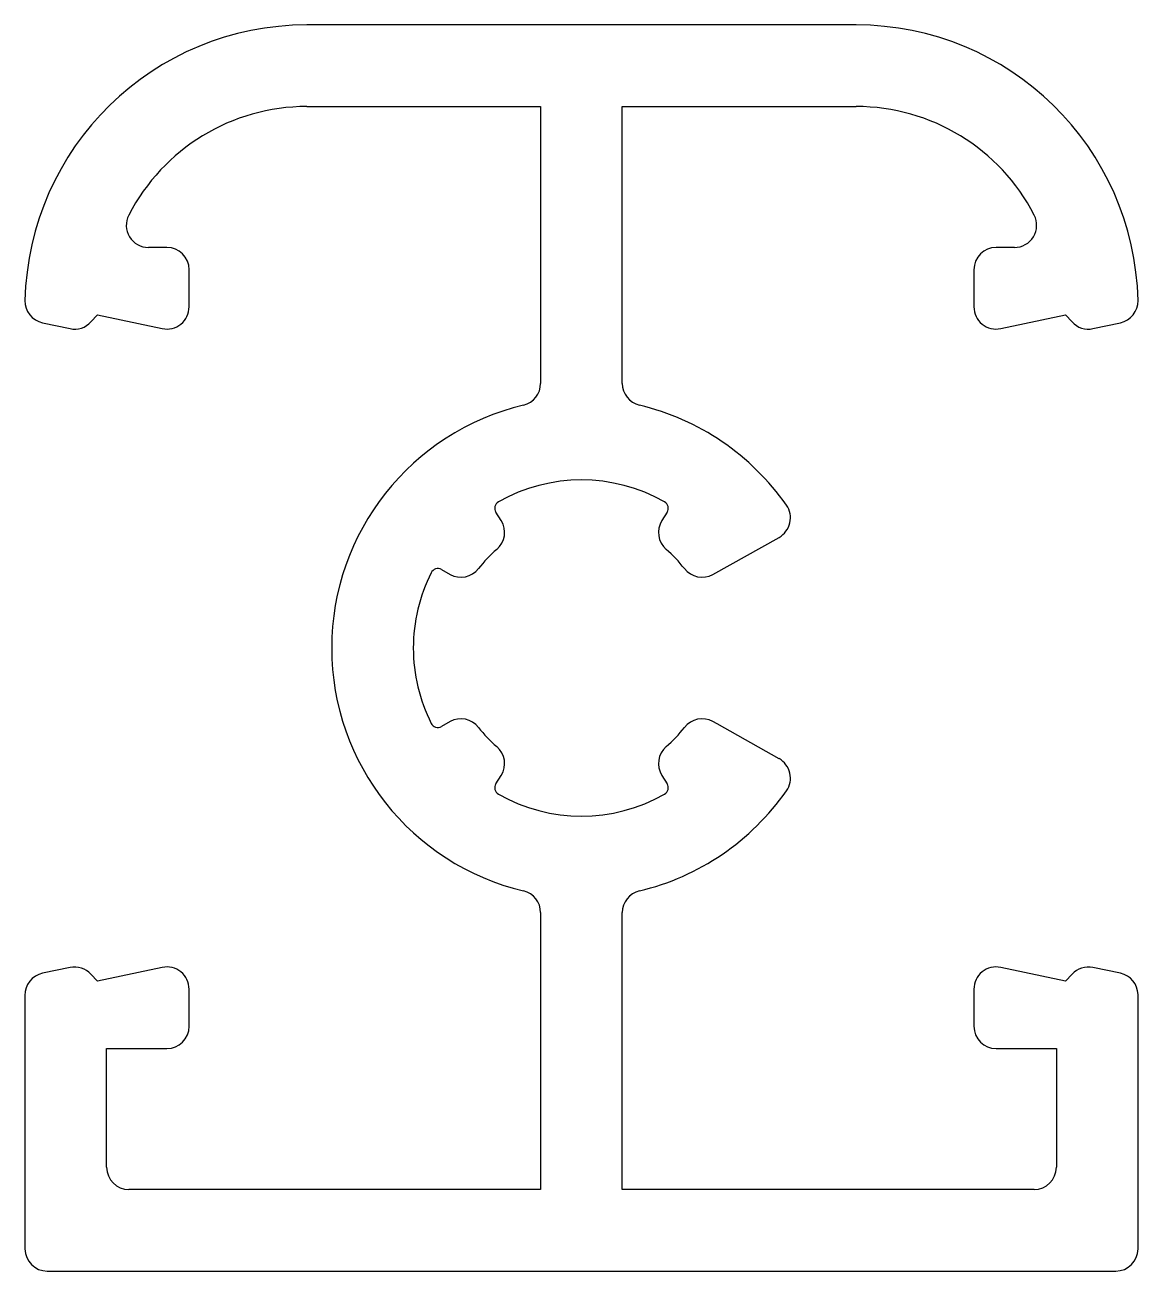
# Model space of a CAD drawing. Extents: x 1717.9 to 1732.9, y 1819.8 to 1836.6.
import ezdxf

# ---------------------------------------------------------------- set-up
doc = ezdxf.new("R2010")
doc.units = 0
doc.layers.get('0').update_dxf_attribs({"linetype": 'CONTINUOUS'})

msp = doc.modelspace()

# ---------------------------------------------------------------- linework, layer by layer
for p, q in [((1729.053, 1836.588), (1721.652, 1836.588)), ((1721.652, 1835.488), (1724.802, 1835.488)), ((1724.802, 1835.488), (1724.802, 1831.755)), ((1725.902, 1831.755), (1725.902, 1835.488)), ((1725.902, 1835.488), (1729.053, 1835.488)), ((1719.765, 1833.588), (1719.518, 1833.588)), ((1731.186, 1833.588), (1730.94, 1833.588)), ((1720.065, 1832.788), (1720.065, 1833.288)), ((1730.64, 1833.288), (1730.64, 1832.788)), ((1718.09, 1832.574), (1718.461, 1832.495)), ((1718.742, 1832.584), (1718.832, 1832.68)), ((1718.832, 1832.68), (1719.703, 1832.495)), ((1731.002, 1832.495), (1731.873, 1832.68)), ((1731.873, 1832.68), (1731.963, 1832.584)), ((1732.244, 1832.495), (1732.615, 1832.574)), ((1724.269, 1829.906), (1724.198, 1830.019)), ((1726.507, 1830.019), (1726.436, 1829.906)), ((1727.124, 1829.181), (1728.014, 1829.68)), ((1723.465, 1829.246), (1723.581, 1829.181)), ((1723.581, 1827.196), (1723.465, 1827.13)), ((1727.181, 1827.164), (1727.124, 1827.196)), ((1728.014, 1826.696), (1727.181, 1827.164)), ((1724.198, 1826.358), (1724.269, 1826.471)), ((1726.436, 1826.471), (1726.507, 1826.358)), ((1724.802, 1824.622), (1724.802, 1820.888)), ((1725.902, 1820.888), (1725.902, 1824.622)), ((1718.461, 1823.882), (1718.09, 1823.803)), ((1719.703, 1823.882), (1718.832, 1823.697)), ((1731.873, 1823.697), (1731.002, 1823.882)), ((1732.615, 1823.803), (1732.244, 1823.882)), ((1718.832, 1823.697), (1718.742, 1823.793)), ((1731.963, 1823.793), (1731.873, 1823.697)), ((1717.853, 1823.503), (1717.853, 1820.088)), ((1720.065, 1823.088), (1720.065, 1823.588)), ((1730.64, 1823.588), (1730.64, 1823.088)), ((1732.852, 1820.088), (1732.852, 1823.516)), ((1718.953, 1821.188), (1718.953, 1822.788)), ((1718.953, 1822.788), (1719.765, 1822.788)), ((1730.94, 1822.788), (1731.752, 1822.788)), ((1731.752, 1822.788), (1731.752, 1821.188)), ((1724.802, 1820.888), (1719.253, 1820.888)), ((1731.452, 1820.888), (1725.902, 1820.888)), ((1718.153, 1819.788), (1732.552, 1819.788))]:
    msp.add_line(p, q)
for centre, radius, start, end in [((1721.652, 1832.788), 3.8, 90, 178.7119), ((1729.053, 1832.788), 3.8, 1.2881, 90), ((1721.652, 1832.788), 2.7, 90, 152.7204), ((1729.053, 1832.788), 2.7, 27.2796, 90), ((1719.518, 1833.888), 0.3, 152.7204, 270), ((1731.186, 1833.888), 0.3, 270, 27.2796), ((1719.765, 1833.288), 0.3, 0, 90), ((1730.94, 1833.288), 0.3, 90, 180), ((1718.152, 1832.867), 0.3, 178.7119, 258.0104), ((1719.765, 1832.788), 0.3, 258.0104, 0), ((1730.94, 1832.788), 0.3, 180, 281.9896), ((1732.552, 1832.867), 0.3, 281.9896, 1.2881), ((1718.523, 1832.788), 0.3, 258.0104, 317.0067), ((1732.182, 1832.788), 0.3, 222.9933, 281.9896), ((1724.502, 1831.755), 0.3, 283.4052, 0), ((1726.202, 1831.755), 0.3, 180, 256.5948), ((1725.352, 1828.188), 3.366, 103.4052, 180), ((1725.352, 1828.188), 3.366, 34.886, 76.5948), ((1725.352, 1828.188), 2.266, 60.4054, 119.5946), ((1724.283, 1830.072), 0.1, 119.5946, 212.2403), ((1726.422, 1830.072), 0.1, 327.7597, 60.4054), ((1727.868, 1829.942), 0.3, 299.2715, 34.886), ((1724.016, 1829.746), 0.3, 310.6455, 32.2403), ((1726.689, 1829.746), 0.3, 147.7597, 229.3545), ((1725.352, 1828.188), 1.752, 130.6455, 142.3234), ((1725.352, 1828.188), 1.752, 37.6766, 49.3545), ((1725.352, 1828.188), 2.266, 153.3742, 180), ((1723.416, 1829.159), 0.1, 60.7285, 153.3742), ((1723.728, 1829.443), 0.3, 240.7285, 322.3234), ((1726.977, 1829.443), 0.3, 217.6766, 299.2715), ((1725.352, 1828.188), 3.366, 180, 256.5948), ((1725.352, 1828.188), 2.266, 180, 206.6258), ((1723.416, 1827.217), 0.1, 206.6258, 299.2715), ((1723.728, 1826.934), 0.3, 37.6766, 119.2715), ((1726.977, 1826.934), 0.3, 60.7285, 142.3234), ((1725.352, 1828.188), 1.752, 217.6766, 229.3545), ((1725.352, 1828.188), 1.752, 310.6455, 322.3234), ((1724.016, 1826.631), 0.3, 327.7597, 49.3545), ((1726.689, 1826.631), 0.3, 130.6455, 212.2403), ((1727.868, 1826.435), 0.3, 325.114, 60.7285), ((1724.283, 1826.305), 0.1, 147.7597, 240.4054), ((1726.422, 1826.305), 0.1, 299.5946, 32.2403), ((1725.352, 1828.188), 2.266, 240.4054, 299.5946), ((1725.352, 1828.188), 3.366, 283.4052, 325.114), ((1724.502, 1824.622), 0.3, 0, 76.5948), ((1726.202, 1824.622), 0.3, 103.4052, 180), ((1718.523, 1823.588), 0.3, 42.9933, 101.9896), ((1719.765, 1823.588), 0.3, 360, 101.9896), ((1730.94, 1823.588), 0.3, 78.0104, 180), ((1732.182, 1823.588), 0.3, 78.0104, 137.0067), ((1718.152, 1823.51), 0.3, 101.9896, 181.2881), ((1732.552, 1823.51), 0.3, 1.2881, 78.0104), ((1719.765, 1823.088), 0.3, 270, 0), ((1730.94, 1823.088), 0.3, 180, 270), ((1719.253, 1821.188), 0.3, 180, 270), ((1731.452, 1821.188), 0.3, 270, 0), ((1718.153, 1820.088), 0.3, 180, 270), ((1732.552, 1820.088), 0.3, 270, 0)]:
    msp.add_arc(centre, radius, start, end)

doc.saveas('drawing.dxf')
